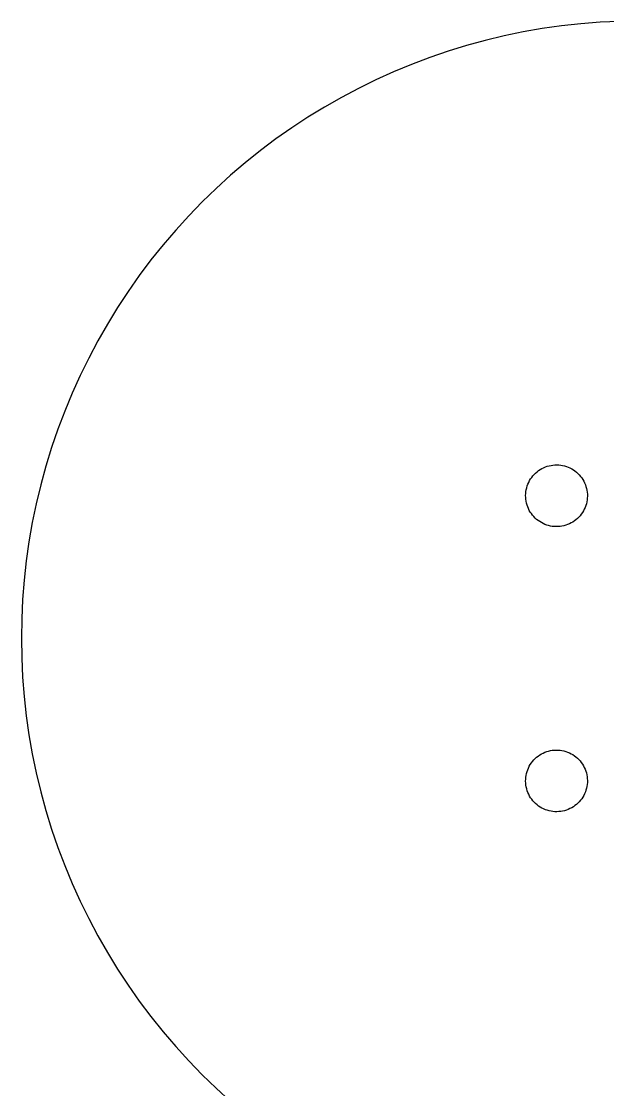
# Model space of a CAD drawing. Header units: metres. Extents: x -31 to 101, y -31 to 83.
# Drawn here: x 5 to 33.5, y 31.1 to 83 of the extents above; entities that cross this region are included whole.
import ezdxf

# ---------------------------------------------------------------- set-up
doc = ezdxf.new("R2010")
doc.units = ezdxf.units.M

msp = doc.modelspace()

# ---------------------------------------------------------------- linework, layer by layer
for p, q in [((30.307, 82.6306), (29.3786, 82.4686)), ((31.24, 82.7634), (30.307, 82.6306)), ((32.1768, 82.8669), (31.24, 82.7634)), ((33.1163, 82.9408), (32.1768, 82.8669)), ((34.0577, 82.9852), (33.1163, 82.9408)), ((27.5393, 82.0575), (26.6303, 81.8088)), ((28.4557, 82.2775), (27.5393, 82.0575)), ((29.3786, 82.4686), (28.4557, 82.2775)), ((25.7295, 81.5317), (24.8379, 81.2264)), ((26.6303, 81.8088), (25.7295, 81.5317)), ((24.8379, 81.2264), (23.9563, 80.8933)), ((23.0856, 80.5326), (22.2266, 80.1448)), ((23.9563, 80.8933), (23.0856, 80.5326)), ((22.2266, 80.1448), (21.3803, 79.7302)), ((21.3803, 79.7302), (20.5474, 79.2892)), ((20.5474, 79.2892), (19.7288, 78.8223)), ((19.7288, 78.8223), (18.9252, 78.3298)), ((18.9252, 78.3298), (18.1375, 77.8124)), ((18.1375, 77.8124), (17.3665, 77.2705)), ((17.3665, 77.2705), (16.6128, 76.7046)), ((16.6128, 76.7046), (15.8773, 76.1154)), ((15.8773, 76.1154), (15.1606, 75.5033)), ((15.1606, 75.5033), (14.4636, 74.869)), ((14.4636, 74.869), (13.7868, 74.2132)), ((13.7868, 74.2132), (13.131, 73.5364)), ((13.131, 73.5364), (12.4967, 72.8394)), ((12.4967, 72.8394), (11.8846, 72.1227)), ((11.8846, 72.1227), (11.2954, 71.3872)), ((11.2954, 71.3872), (10.7295, 70.6335)), ((10.7295, 70.6335), (10.1876, 69.8625)), ((10.1876, 69.8625), (9.67017, 69.0748)), ((9.67017, 69.0748), (9.17775, 68.2712)), ((9.17775, 68.2712), (8.7108, 67.4526)), ((8.7108, 67.4526), (8.26981, 66.6197)), ((8.26981, 66.6197), (7.85519, 65.7734)), ((7.85519, 65.7734), (7.46736, 64.9144)), ((7.46736, 64.9144), (7.10672, 64.0437)), ((7.10672, 64.0437), (6.77359, 63.1621)), ((6.77359, 63.1621), (6.46831, 62.2705)), ((6.46831, 62.2705), (6.19119, 61.3697)), ((6.19119, 61.3697), (5.94252, 60.4607)), ((30.2912, 61.2502), (30.3756, 61.2921)), ((30.3756, 61.2921), (30.4624, 61.3286)), ((30.4624, 61.3286), (30.5515, 61.3596)), ((30.5515, 61.3596), (30.6422, 61.3849)), ((30.6422, 61.3849), (30.7344, 61.4045)), ((30.7344, 61.4045), (30.8276, 61.4183)), ((30.8276, 61.4183), (30.9215, 61.4261)), ((30.9215, 61.4261), (31.0157, 61.4281)), ((31.0157, 61.4281), (31.1099, 61.4242)), ((31.1099, 61.4242), (31.2036, 61.4143)), ((31.2036, 61.4143), (31.2965, 61.3986)), ((31.2965, 61.3986), (31.3882, 61.3771)), ((31.3882, 61.3771), (31.4784, 61.3499)), ((31.4784, 61.3499), (31.5668, 61.317)), ((31.5668, 61.317), (31.6528, 61.2787)), ((31.6528, 61.2787), (31.7364, 61.235)), ((29.742, 60.7451), (29.7958, 60.8225)), ((29.7958, 60.8225), (29.8543, 60.8964)), ((29.8543, 60.8964), (29.9174, 60.9664)), ((29.9174, 60.9664), (29.9847, 61.0323)), ((29.9847, 61.0323), (30.056, 61.0939)), ((30.056, 61.0939), (30.1311, 61.1509)), ((30.1311, 61.1509), (30.2096, 61.203)), ((30.2096, 61.203), (30.2912, 61.2502)), ((31.7364, 61.235), (31.817, 61.1862)), ((31.817, 61.1862), (31.8943, 61.1324)), ((31.8943, 61.1324), (31.9682, 61.0739)), ((31.9682, 61.0739), (32.0382, 61.0108)), ((32.0382, 61.0108), (32.1042, 60.9435)), ((32.1042, 60.9435), (32.1657, 60.8722)), ((32.1657, 60.8722), (32.2227, 60.7971)), ((32.2227, 60.7971), (32.2748, 60.7186)), ((5.94252, 60.4607), (5.7225, 59.5443)), ((29.5296, 60.2247), (29.5511, 60.3164)), ((29.5511, 60.3164), (29.5784, 60.4066)), ((29.5784, 60.4066), (29.6112, 60.4949)), ((29.6112, 60.4949), (29.6495, 60.581)), ((29.6495, 60.581), (29.6932, 60.6646)), ((29.6932, 60.6646), (29.742, 60.7451)), ((32.2748, 60.7186), (32.322, 60.637)), ((32.322, 60.637), (32.3639, 60.5526)), ((32.3639, 60.5526), (32.4004, 60.4657)), ((32.4004, 60.4657), (32.4314, 60.3768)), ((32.4314, 60.3768), (32.4567, 60.286)), ((32.4567, 60.286), (32.4763, 60.1938)), ((29.5001, 59.9439), (29.504, 60.0381)), ((29.5021, 59.8497), (29.5001, 59.9439)), ((29.5099, 59.7558), (29.5021, 59.8497)), ((29.504, 60.0381), (29.5139, 60.1318)), ((29.5237, 59.6626), (29.5099, 59.7558)), ((29.5139, 60.1318), (29.5296, 60.2247)), ((32.4861, 59.7246), (32.4704, 59.6317)), ((32.4763, 60.1938), (32.4901, 60.1006)), ((32.496, 59.8183), (32.4861, 59.7246)), ((32.4901, 60.1006), (32.498, 60.0067)), ((32.4999, 59.9125), (32.496, 59.8183)), ((32.498, 60.0067), (32.4999, 59.9125)), ((5.7225, 59.5443), (5.53139, 58.6214)), ((29.5433, 59.5704), (29.5237, 59.6626)), ((29.5686, 59.4796), (29.5433, 59.5704)), ((29.5996, 59.3906), (29.5686, 59.4796)), ((29.6362, 59.3038), (29.5996, 59.3906)), ((29.6781, 59.2194), (29.6362, 59.3038)), ((29.7252, 59.1378), (29.6781, 59.2194)), ((32.3068, 59.1918), (32.258, 59.1112)), ((32.3505, 59.2753), (32.3068, 59.1918)), ((32.3888, 59.3614), (32.3505, 59.2753)), ((32.4217, 59.4498), (32.3888, 59.3614)), ((32.4489, 59.54), (32.4217, 59.4498)), ((32.4704, 59.6317), (32.4489, 59.54)), ((29.7773, 59.0593), (29.7252, 59.1378)), ((29.8343, 58.9842), (29.7773, 59.0593)), ((29.8959, 58.9129), (29.8343, 58.9842)), ((29.9618, 58.8456), (29.8959, 58.9129)), ((30.0318, 58.7825), (29.9618, 58.8456)), ((30.1057, 58.724), (30.0318, 58.7825)), ((30.183, 58.6702), (30.1057, 58.724)), ((30.2637, 58.6214), (30.183, 58.6702)), ((31.8689, 58.7055), (31.7904, 58.6534)), ((31.944, 58.7625), (31.8689, 58.7055)), ((32.0153, 58.8241), (31.944, 58.7625)), ((32.0826, 58.89), (32.0153, 58.8241)), ((32.1457, 58.96), (32.0826, 58.89)), ((32.2042, 59.0339), (32.1457, 58.96)), ((32.258, 59.1112), (32.2042, 59.0339)), ((5.53139, 58.6214), (5.36935, 57.693)), ((30.3472, 58.5777), (30.2637, 58.6214)), ((30.4332, 58.5394), (30.3472, 58.5777)), ((30.5216, 58.5065), (30.4332, 58.5394)), ((30.6118, 58.4793), (30.5216, 58.5065)), ((30.7035, 58.4578), (30.6118, 58.4793)), ((30.7964, 58.4421), (30.7035, 58.4578)), ((30.8902, 58.4322), (30.7964, 58.4421)), ((30.9843, 58.4283), (30.8902, 58.4322)), ((31.0785, 58.4303), (30.9843, 58.4283)), ((31.1724, 58.4381), (31.0785, 58.4303)), ((31.2656, 58.4519), (31.1724, 58.4381)), ((31.3578, 58.4715), (31.2656, 58.4519)), ((31.4486, 58.4968), (31.3578, 58.4715)), ((31.5376, 58.5278), (31.4486, 58.4968)), ((31.6244, 58.5643), (31.5376, 58.5278)), ((31.7088, 58.6062), (31.6244, 58.5643)), ((31.7904, 58.6534), (31.7088, 58.6062)), ((5.36935, 57.693), (5.23657, 56.76)), ((5.23657, 56.76), (5.13315, 55.8232)), ((5.13315, 55.8232), (5.0592, 54.8837)), ((5.0592, 54.8837), (5.01482, 53.9423)), ((5.01482, 53.9423), (5, 53)), ((5, 53), (5.01482, 52.0577)), ((5.01482, 52.0577), (5.0592, 51.1163)), ((5.0592, 51.1163), (5.13315, 50.1768)), ((5.13315, 50.1768), (5.23657, 49.24)), ((5.23657, 49.24), (5.36935, 48.307)), ((5.36935, 48.307), (5.53139, 47.3786)), ((5.53139, 47.3786), (5.7225, 46.4557)), ((30.0318, 47.2175), (30.1057, 47.276)), ((30.1057, 47.276), (30.183, 47.3298)), ((30.183, 47.3298), (30.2637, 47.3786)), ((30.2637, 47.3786), (30.3472, 47.4223)), ((30.3472, 47.4223), (30.4332, 47.4606)), ((30.4332, 47.4606), (30.5216, 47.4935)), ((30.5216, 47.4935), (30.6118, 47.5207)), ((30.6118, 47.5207), (30.7035, 47.5422)), ((30.7035, 47.5422), (30.7964, 47.5579)), ((30.7964, 47.5579), (30.8902, 47.5678)), ((30.8902, 47.5678), (30.9843, 47.5717)), ((30.9843, 47.5717), (31.0785, 47.5697)), ((31.0785, 47.5697), (31.1724, 47.5619)), ((31.1724, 47.5619), (31.2656, 47.5481)), ((31.2656, 47.5481), (31.3578, 47.5285)), ((31.3578, 47.5285), (31.4486, 47.5032)), ((31.4486, 47.5032), (31.5376, 47.4722)), ((31.5376, 47.4722), (31.6244, 47.4357)), ((31.6244, 47.4357), (31.7088, 47.3938)), ((31.7088, 47.3938), (31.7904, 47.3466)), ((31.7904, 47.3466), (31.8689, 47.2945)), ((31.8689, 47.2945), (31.944, 47.2375)), ((29.6362, 46.6962), (29.6781, 46.7806)), ((29.6781, 46.7806), (29.7252, 46.8622)), ((29.7252, 46.8622), (29.7773, 46.9407)), ((29.7773, 46.9407), (29.8343, 47.0158)), ((29.8343, 47.0158), (29.8959, 47.0871)), ((29.8959, 47.0871), (29.9618, 47.1544)), ((29.9618, 47.1544), (30.0318, 47.2175)), ((31.944, 47.2375), (32.0153, 47.1759)), ((32.0153, 47.1759), (32.0826, 47.11)), ((32.0826, 47.11), (32.1457, 47.04)), ((32.1457, 47.04), (32.2042, 46.9661)), ((32.2042, 46.9661), (32.258, 46.8888)), ((32.258, 46.8888), (32.3068, 46.8082)), ((32.3068, 46.8082), (32.3505, 46.7247)), ((5.7225, 46.4557), (5.94252, 45.5393)), ((29.5021, 46.1503), (29.5099, 46.2442)), ((29.5099, 46.2442), (29.5237, 46.3374)), ((29.5237, 46.3374), (29.5433, 46.4296)), ((29.5433, 46.4296), (29.5686, 46.5204)), ((29.5686, 46.5204), (29.5996, 46.6094)), ((29.5996, 46.6094), (29.6362, 46.6962)), ((32.3505, 46.7247), (32.3888, 46.6386)), ((32.3888, 46.6386), (32.4217, 46.5502)), ((32.4217, 46.5502), (32.4489, 46.46)), ((32.4489, 46.46), (32.4704, 46.3683)), ((32.4704, 46.3683), (32.4861, 46.2754)), ((32.4861, 46.2754), (32.496, 46.1817)), ((29.5001, 46.0561), (29.5021, 46.1503)), ((29.504, 45.9619), (29.5001, 46.0561)), ((29.5139, 45.8682), (29.504, 45.9619)), ((29.5296, 45.7753), (29.5139, 45.8682)), ((29.5511, 45.6836), (29.5296, 45.7753)), ((32.4567, 45.714), (32.4314, 45.6232)), ((32.4763, 45.8062), (32.4567, 45.714)), ((32.4901, 45.8994), (32.4763, 45.8062)), ((32.498, 45.9933), (32.4901, 45.8994)), ((32.496, 46.1817), (32.4999, 46.0875)), ((32.4999, 46.0875), (32.498, 45.9933)), ((5.94252, 45.5393), (6.19119, 44.6303)), ((29.5784, 45.5934), (29.5511, 45.6836)), ((29.6112, 45.5051), (29.5784, 45.5934)), ((29.6495, 45.419), (29.6112, 45.5051)), ((29.6932, 45.3354), (29.6495, 45.419)), ((29.742, 45.2549), (29.6932, 45.3354)), ((29.7958, 45.1775), (29.742, 45.2549)), ((29.8543, 45.1036), (29.7958, 45.1775)), ((32.2227, 45.2029), (32.1657, 45.1278)), ((32.2748, 45.2814), (32.2227, 45.2029)), ((32.322, 45.363), (32.2748, 45.2814)), ((32.3639, 45.4474), (32.322, 45.363)), ((32.4004, 45.5343), (32.3639, 45.4474)), ((32.4314, 45.6232), (32.4004, 45.5343)), ((29.9174, 45.0336), (29.8543, 45.1036)), ((29.9847, 44.9677), (29.9174, 45.0336)), ((30.056, 44.9061), (29.9847, 44.9677)), ((30.1311, 44.8491), (30.056, 44.9061)), ((30.2096, 44.797), (30.1311, 44.8491)), ((30.2912, 44.7498), (30.2096, 44.797)), ((30.3756, 44.7079), (30.2912, 44.7498)), ((30.4624, 44.6714), (30.3756, 44.7079)), ((30.5515, 44.6404), (30.4624, 44.6714)), ((31.5668, 44.683), (31.4784, 44.6501)), ((31.6528, 44.7213), (31.5668, 44.683)), ((31.7364, 44.765), (31.6528, 44.7213)), ((31.817, 44.8138), (31.7364, 44.765)), ((31.8943, 44.8676), (31.817, 44.8138)), ((31.9682, 44.9261), (31.8943, 44.8676)), ((32.0382, 44.9892), (31.9682, 44.9261)), ((32.1042, 45.0565), (32.0382, 44.9892)), ((32.1657, 45.1278), (32.1042, 45.0565)), ((6.19119, 44.6303), (6.46831, 43.7295)), ((30.6422, 44.6151), (30.5515, 44.6404)), ((30.7344, 44.5955), (30.6422, 44.6151)), ((30.8276, 44.5817), (30.7344, 44.5955)), ((30.9215, 44.5739), (30.8276, 44.5817)), ((31.0157, 44.5719), (30.9215, 44.5739)), ((31.1099, 44.5758), (31.0157, 44.5719)), ((31.2036, 44.5857), (31.1099, 44.5758)), ((31.2965, 44.6014), (31.2036, 44.5857)), ((31.3882, 44.6229), (31.2965, 44.6014)), ((31.4784, 44.6501), (31.3882, 44.6229)), ((6.46831, 43.7295), (6.77359, 42.8379)), ((6.77359, 42.8379), (7.10672, 41.9563)), ((7.10672, 41.9563), (7.46736, 41.0856)), ((7.46736, 41.0856), (7.85519, 40.2266)), ((7.85519, 40.2266), (8.26981, 39.3803)), ((8.26981, 39.3803), (8.7108, 38.5474)), ((8.7108, 38.5474), (9.17775, 37.7288)), ((9.17775, 37.7288), (9.67017, 36.9252)), ((9.67017, 36.9252), (10.1876, 36.1375)), ((10.1876, 36.1375), (10.7295, 35.3665)), ((10.7295, 35.3665), (11.2954, 34.6128)), ((11.2954, 34.6128), (11.8846, 33.8773)), ((11.8846, 33.8773), (12.4967, 33.1606)), ((12.4967, 33.1606), (13.131, 32.4636)), ((13.131, 32.4636), (13.7868, 31.7868)), ((13.7868, 31.7868), (14.4636, 31.131)), ((14.4636, 31.131), (15.1606, 30.4967))]:
    msp.add_line(p, q)

doc.saveas('drawing.dxf')
